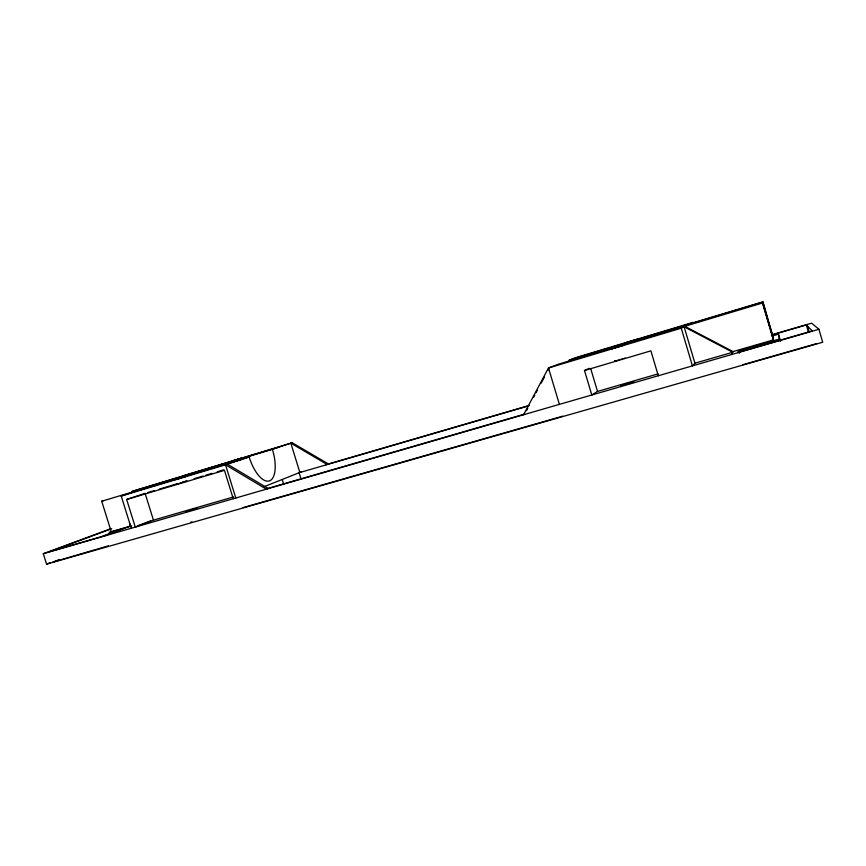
<?xml version="1.0" encoding="UTF-8"?>
<svg xmlns="http://www.w3.org/2000/svg" width="866" height="866" viewBox="0 0 866 866"><rect width="100%" height="100%" fill="white"/><g stroke="black" fill="none" stroke-linecap="round" stroke-linejoin="round"><path stroke-width="1.3" d="M559.404 404.368L548.481 367.974L558.873 364.066L762.556 302.981L773.349 339.916L733.058 351.607L684.93 326.363L681.25 328.182L548.481 367.974L523.584 414.727L524.612 414.186M762.556 302.981L772.05 334.395L762.881 301.855L571.939 359.173M771.996 336.073L778.437 334.2L779.519 338.963L738.514 350.838L737.789 352.462L812.297 330.899L806.311 324.945L771.4 335.12M130.365 524.103L129.251 526.528L102.989 536.433M731.499 354.562L733.058 351.607M526.528 410.603L527.795 408.211M533.521 397.472L534.787 395.08M536.065 392.688L537.331 390.306M541.153 383.14L544.335 377.175M548.146 370.009L549.423 367.617M694.911 363.211L684.118 326.763L732.712 352.256L694.911 363.211L692.41 365.874L681.25 328.182M658.041 373.895L597.518 391.443L591.803 394.993L584.496 370.518L589.248 368.321M690.765 323.494L693.049 322.379L577.59 357.052L569.016 360.267L762.816 302.104M263.426 486.973L299.842 472.446L290.857 443.197L327.186 464.479L328.43 463.97L292.199 442.753M108.402 545.829L52.891 562.088L59.191 559.653M110.307 528.92L43.3 553.71L46.58 564.145L50.358 562.694M153.444 520.152L135.28 527.091L126.663 499.476L145.098 493.339L153.444 520.152L233.517 496.943M137.304 525.954L150.587 520.888M131.74 525.803L111.249 531.746L109.181 532.525L123.535 528.357L101.538 536.639L49.622 551.664L111.66 528.693M272.4 449.292L132.022 491.423L292.491 442.656L272.4 449.292A29.108 12.243 73.1 0 1 269.337 480.922A29.108 12.243 73.1 0 1 249.148 456.967L225.517 464.771L121.218 496.034L131.275 528.249M178.58 483.639L176.978 484.202L178.797 483.704M121.218 496.034L146.993 487.645M111.249 531.746L101.723 501.23L103.422 500.678M614.665 360.992L615.867 360.602M623.996 358.427L625.198 358.037M185.909 481.528L187.099 481.15M179.76 483.26L181.146 482.827M183.007 482.438L184.512 481.972M237.403 459.337L232.651 460.842L243.032 457.67L238.215 459.207M182.65 482.362L184.155 481.897M620.846 359.401L622.513 358.892M183.43 475.791L279.133 447.062M101.723 501.23L249.148 456.967M139.794 489.994L241.56 459.478M180.041 483.336L181.481 482.903M617.09 347.039L622.838 345.404L609.772 349.323L615.477 347.699M147.685 492.559L154.126 490.643M159.279 489.106L177.335 483.715M182.488 482.178L186.363 481.02M194.092 478.714L203.12 476.019M205.697 475.25L212.148 473.323M217.301 471.786L223.742 469.87M126.663 499.476L224.446 470.325L233.235 498.751M584.496 370.518L650.896 350.849L658.301 375.747M185.584 481.474L186.818 481.106M619.125 359.91L614.719 361.165M298.889 472.576L301.151 471.916M325.832 464.728L529.527 405.375M771.454 334.882L811.626 323.18L818.911 329.275L822.7 342.243L46.58 564.145M529.029 405.753L299.116 472.728L300.989 478.833M265.689 489.063L524.157 414.251M43.3 553.71L818.911 329.275M243.108 507.595L562.835 416.156M742.801 364.738L816.064 343.78M190.736 522.187L191.992 521.841M227.39 464.154L268.092 488.456L266.349 489.16L225.517 464.771L235.79 498.004M282.24 479.461L283.799 484.516M590.807 369.013L597.518 391.443M778.437 334.2L780.472 341.247M779.335 338.184L780.06 340.63M762.881 301.855L772.981 336.495M738.514 350.838L739.239 353.306M807.415 325.984L809.288 332.36M806.311 324.945L808.498 332.392M772.927 336.03L773.349 339.916M197.21 508.169L185.541 511.817L197.21 508.169M633.696 381.895L620.63 385.76L633.696 381.895M187.229 475.964L175.527 479.548L187.229 475.964M638.35 339.017L626.67 342.535L638.35 339.017"/></g></svg>
